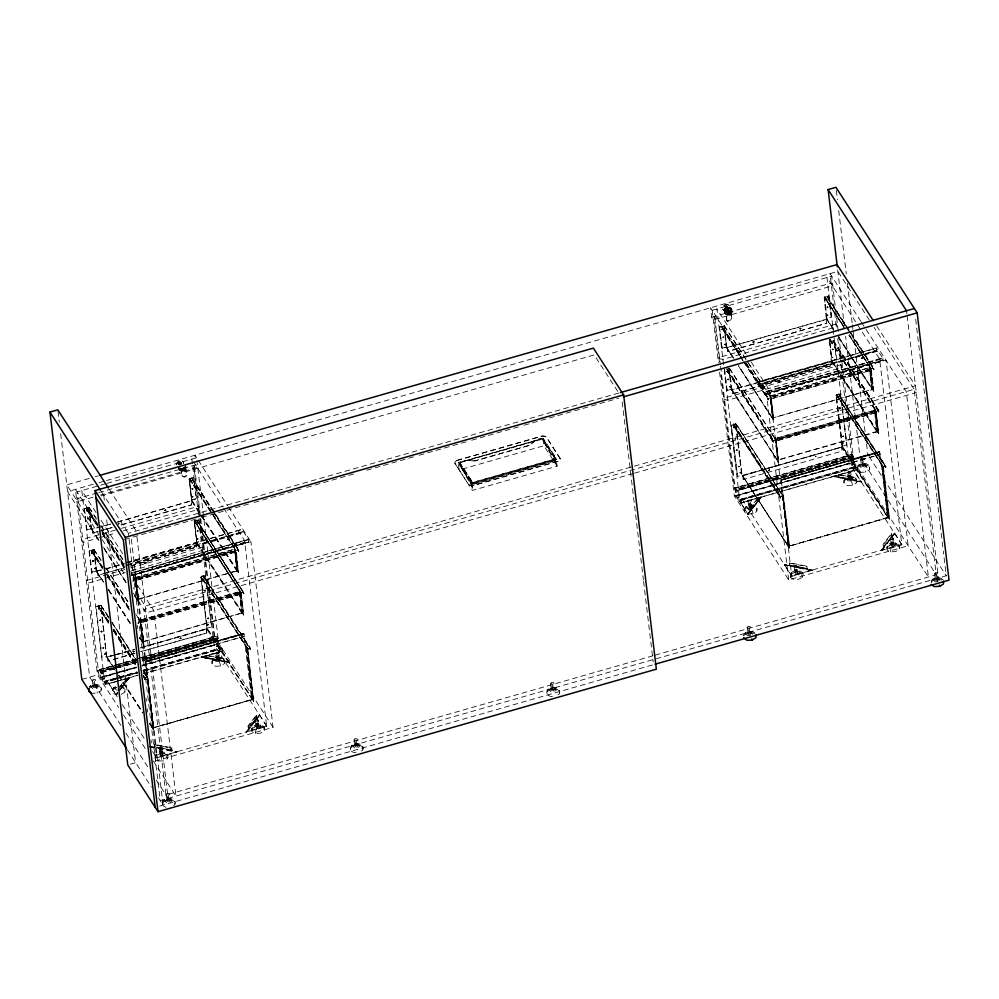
<?xml version="1.0" encoding="UTF-8"?>
<svg xmlns="http://www.w3.org/2000/svg" width="999" height="999" viewBox="0 0 999 999"><rect width="100%" height="100%" fill="white"/><g stroke="black" fill="none" stroke-linecap="round" stroke-linejoin="round"><path stroke-width="0.75" stroke-dasharray="5 3.75" d="M147.053 676.248L153.072 727.896L251.873 699.837L246.478 648.039L247.377 649.412L253.159 697.976L251.81 696.241L253.159 697.976M251.91 696.44L246.478 648.039M787.836 545.879L788.91 546.241L782.629 494.717L783.528 496.091L789.322 544.655L788.049 543.081L789.322 544.655M882.067 466.521L883.191 467.594L888.536 516.246L888.586 514.822C888.648 516.545 887.549 513.661 887.661 517.844L788.885 546.266M882.292 466.208L887.949 514.56L888.973 516.146M136.201 614.959L140.909 621.703L138.287 622.252L138.174 623.726L138.199 622.102L240.409 593.106L140.959 621.353L143.531 643.668C140.609 641.233 143.119 642.369 142.582 641.383L139.947 620.779L140.634 619.979L239.648 591.783L238.823 591.495L240.759 593.344L242.982 611.588L241.596 609.727L242.982 611.588M133.329 579.82L133.142 581.443L133.167 579.832L235.364 550.774L233.878 549.275L135.514 577.509L134.902 578.458L137.562 599.65M142.582 641.383L140.247 620.454L141.196 622.102L143.406 640.359L140.971 622.165L139.947 620.779L140.572 619.78M729.07 368.381L732.017 390.097L831.368 361.788L832.042 361.101L829.42 339.598L831.692 365.534L732.891 393.793L732.304 389.822L732.891 393.793M155.27 758.953L155.607 755.319C158.204 751.073 166.196 750.699 168.069 755.731L167.532 758.716L163.574 760.888L158.491 760.988L155.27 758.953L155.794 755.968A3.359 2.323 41.1 0 1 158.404 753.92L161.251 752.684L164.186 753.371L164.273 755.294A3.359 2.323 41.1 0 1 167.532 758.716M791.52 572.627C794.642 569.505 801.485 569.505 803.159 574.113L802.634 577.097L798.663 579.283L793.581 579.37L790.359 577.335L790.996 573.351M138.274 601.448L135.727 578.833L138.486 601.386L136.95 599.4M240.547 594.255L140.984 622.664L240.547 594.255L240.409 593.106M870.554 369.143L770.841 397.028L771.178 398.788L870.716 370.417L870.579 369.268L771.078 397.352L870.579 369.268M875.474 411.014L775.898 439.498L875.424 410.926L875.761 412.687L776.136 440.946L875.761 412.687M782.317 495.029L788.436 545.854M882.217 466.508L881.268 466.121L879.532 451.523L879.807 452.222L781.468 480.194L879.807 452.222M871.865 386.426L873.114 387.962L871.877 386.438L869.992 368.344L868.993 367.757L870.429 369.106M140.834 621.465L140.384 620.017M236.451 567.644C240.235 571.865 233.679 563.486 237.025 570.529L234.79 549.637L235.714 551.061L237.937 569.305L237.312 568.443M197.14 521.603L197.19 520.292L197.14 521.603L243.918 593.481L196.865 520.117L194.493 521.016L196.953 542.719L242.345 612.849L241.758 613.561L239.835 591.908L241.721 609.727M137.338 596.266L138.362 598.076L137.125 596.203M143.406 640.359L142.158 638.473L143.194 640.421M842.145 446.853L835.938 395.392L838.636 394.068L885.901 466.346L885.826 467.594L838.498 394.081L885.826 467.594M152.485 724.662L153.509 726.473L152.26 724.587M731.156 311.988C734.415 304.558 721.49 307.817 725.149 313.274C728.533 316.421 734.814 310.165 729.982 307.38L727.222 307.405L724.874 309.228L724.3 311.788L725.836 313.586L728.683 313.686L730.956 311.725L731.53 309.166L728.683 313.686L724.425 311.825L725.461 309.066A1.811 1.424 -32.9 0 0 727.597 306.718A1.811 1.424 -32.9 0 0 724.725 306.643A1.811 1.424 -32.9 0 0 725.536 309.003M264.26 730.007C265.409 723.463 254.87 722.889 252.173 727.484L251.923 731.743L255.557 733.541L260.664 733.129L264.26 730.744L264.011 727.022L264.248 728.521M772.115 414.622L773.376 416.196L772.127 414.672M777.21 456.868L778.421 458.479L777.434 456.643M901.81 544.88L894.704 533.104L881.193 550.486L901.81 544.88L879.632 358.916L861.238 330.482M899.35 548.389C900.486 541.858 889.922 541.271 887.237 545.891L887.012 550.137L890.646 551.923L895.753 551.51L899.35 549.125L899.1 545.404L899.337 546.915M135.502 577.584L135.277 578.296M835.988 395.704L836.5 394.655L883.428 466.72L889.56 519.043L842.407 446.64L836.188 395.03M110.427 524.188L91.621 529.358L89.236 507.992M102.622 568.768L91.621 551.76C90.497 548.813 96.129 549.862 93.981 550.324L96.553 571.191M136.276 667.694L100.687 677.871L99.588 669.442L113.037 665.684M99.663 669.767L216.845 636.001L217.745 637.549L142.108 659.165M105.195 684.502L118.619 680.806M115.909 694.38L116.309 695.042L108.829 683.441L118.819 681.131M189.186 479.47C188.174 477.909 199.887 476.273 189.298 478.946L211.313 512.949M194.705 520.991C190.797 523.389 205.707 517.057 194.343 521.216L240.909 593.169L243.731 615.009L241.096 592.907L194.605 520.766M222.34 650.998L143.681 673.551M131.406 573.076L131.743 575.561L248.888 542.057L131.656 575.549M733.366 358.079L726.61 347.615L724.337 326.398L719.455 327.123L724.387 325.824L748.114 362.55M729.158 368.743L729.457 368.194M852.984 456.056L852.01 454.358L734.839 488.024M759.527 384.428L876.647 350.736L877.072 351.548L876.672 350.924L759.527 384.428L759.315 383.791L759.078 381.443L876.323 348.002L882.741 358.092L765.596 391.583L759.078 381.443M759.14 381.768L876.348 348.201M765.958 394.056L883.041 360.627M719.567 372.165L734.315 495.891L788.686 579.907L908.166 545.741L886.026 360.164L766.021 394.38L765.496 393.506L882.641 360.002L883.178 360.676L765.921 394.318L765.709 391.92L882.929 358.541L882.716 357.892L765.709 391.92M824.687 297.989L824.774 296.803L826.76 318.706L831.305 317.108L828.671 295.866L824.187 297.315L826.335 319.505L726.648 347.689M851.897 454.508L852.909 455.906L735.764 489.41L734.752 487.999L851.972 454.62M852.921 462.4L857.579 469.692L740.446 502.984M135.589 577.697L233.903 549.462L234.715 549.712L236.576 567.857M259.603 714.809L266.721 726.498L246.091 732.092L259.615 714.71L246.878 732.167L246.091 732.092M89.535 686.837L90.722 685.876L89.535 686.837C92.432 683.416 99.463 683.229 101.299 687.811L101.049 690.784L97.253 693.069L92.158 693.331M119.78 685.776L123.426 687.025L125.05 689.235L124.788 692.207L121.004 694.492M189.435 479.433L189.698 478.434L236.276 550.574L238.461 550.012L238.661 551.261L238.711 549.949L235.864 550.824L238.474 572.789L236.189 550.399M162.612 804.744L162.35 802.622C164.198 797.577 172.977 796.69 175.125 801.885L174.862 804.857L173.676 805.581M212.088 663.611L211.825 661.488C213.686 656.468 222.452 655.544 224.6 660.751L224.35 663.723L220.554 666.008L215.459 666.271L212.025 664.347L212.287 661.375L216.071 659.09A3.359 0.749 74 0 1 216.87 658.091L220.155 658.179L221.278 659.914L219.106 661.55L215.821 661.463L214.71 659.74L216.87 658.091M350.562 749.962L350.312 747.839C352.147 742.806 360.939 741.907 363.074 747.115L362.824 750.087L359.028 752.372M547.065 693.768L546.803 691.645C548.651 686.613 557.442 685.714 559.577 690.921L559.315 693.893L555.531 696.178M744.48 511.363L744.218 509.24C746.066 504.208 754.844 503.309 756.992 508.503L756.73 511.488L752.946 513.773L747.839 514.023L744.417 512.1L744.667 509.128L748.463 506.843A3.359 0.749 74 0 1 749.25 505.844L752.534 505.931L753.658 507.667L751.498 509.315L748.214 509.228L747.09 507.492L749.25 505.844M844.043 482.904L843.78 480.781C845.629 475.749 854.42 474.85 856.555 480.044L856.305 483.029L852.509 485.314L847.402 485.564L843.98 483.641L844.242 480.669L848.026 478.384A3.359 0.749 74 0 1 848.825 477.385L852.11 477.472L853.221 479.208L851.061 480.844L847.776 480.769L846.665 479.033L848.825 477.385M869.729 466.82L869.467 469.792L865.683 472.077L860.576 472.34L857.154 470.417L857.404 467.445L861.2 465.159L866.295 464.897L869.729 466.82C867.582 461.625 858.803 462.512 856.955 467.557L857.217 469.68M931.218 583.191L931.355 581.705L935.139 579.42L940.246 579.158L941.957 580.119M472.527 487.262L472.602 482.455L555.232 458.828L556.231 463.324L543.169 441.009C542.207 434.078 531.98 443.369 529.557 445.442L475.462 460.914C472.152 460.939 457.305 458.116 459.677 464.885L472.527 487.262L472.627 482.642L555.257 459.016L556.006 463.386M731.418 311.513C723.051 318.406 736.975 309.39 729.532 307.455L727.347 307.592L724.625 310.539M91.396 528.783L86.876 529.845L91.384 528.621M96.366 571.041L91.92 572.127L96.703 570.916L94.356 549.8M101.111 690.047L101.236 688.548M101.174 606.268L101.011 605.257L96.079 606.568L102.135 657.841L106.581 656.58L101.011 605.269L108.604 617.082M174.925 804.12L175.062 802.634M362.887 749.337L363.012 747.851M559.39 693.156L559.515 691.658M756.792 510.739L756.93 509.253M856.368 482.28L856.493 480.794M869.53 469.055L869.667 467.569M124.85 691.47L124.987 689.972M126.611 680.619L126.336 678.171L127.198 680.656M224.413 662.986L224.538 661.5M727.21 313.661L727.422 311.688L729.407 310.489L731.193 311.276L731.543 314.111L729.545 315.309L727.21 313.661L729.545 315.309M727.771 314.523L727.422 311.688M731.543 314.111L731.193 311.276M758.865 497.577L750.599 508.316L750.699 511.151L750.024 508.204L758.291 497.465L759.115 500.199L758.291 497.465M725.749 314.21L724.7 310.102L725.124 313.261L724.425 311.825L727.309 307.53L731.031 308.216L731.643 309.166L732.08 312.325L729.12 314.847L725.749 314.21L725.124 313.261L728.633 313.861M731.48 311.164L731.118 308.591M731.693 389.972L777.284 460.214L876.96 431.98L874.437 410.502L875.074 410.614L876.847 431.855L832.042 361.101L877.509 431.343L876.91 432.08M780.631 497.989L733.478 425.586L733.341 424.388L780.494 496.853L733.453 424.026L735.514 423.426L783.116 495.979L780.544 496.466L780.419 498.051L733.266 425.649C732.067 423.913 736.613 422.552 736.138 424.513L741.982 475.249L735.963 423.576L783.154 496.091L789.46 547.964L787.999 545.879M772.377 418.319C775.049 421.828 772.489 418.444 772.489 417.407L770.004 396.591L770.679 395.679L772.989 417.769L771.965 417.682L738.348 365.721M724.063 325.637L726.96 347.615L826.373 319.205M838.785 337.038L872.464 389.061C874.075 393.781 873.65 388.261 871.965 389.448L772.702 417.957L871.915 389.697L869.842 368.331L870.766 369.755L872.901 388.024M244.268 636.313L142.008 665.359L244.268 636.313L243.868 633.566L145.517 661.663L147.203 676.036L146.528 676.885L147.715 677.921L153.509 726.473M781.505 479.745L879.595 451.748L781.493 480.082M879.682 451.748L781.28 479.62M780.419 498.051L780.306 496.54L782.829 495.754L789.235 548.026M885.901 466.346L883.041 467.232L889.347 519.105M185.739 465.871L186.026 468.556L183.017 471.016L179.683 470.292L178.821 466.533M243.918 593.481L196.741 520.142L243.781 592.345L240.909 593.169L194.455 520.979L196.666 542.332L194.181 521.341M739.447 355.344L721.678 327.872L721.802 326.286L741.42 356.506M739.672 355.282L721.902 327.809L721.802 326.286M773.576 419.767L770.853 397.627L768.131 398.301L768.231 399.825L768.343 398.364L770.691 397.814M773.139 440.846L773.276 442.107L773.363 440.846M826.398 319.393L826.997 318.906L824.325 297.14L828.745 295.991M844.08 327.347L824.387 297.19L843.855 327.41M873.563 391.183L870.941 369.031L873.8 368.344L873.75 369.655L827.172 297.69L827.259 296.491L873.825 368.456L826.772 296.228L824.65 296.865L844.28 327.085M848.938 335.189L871.153 369.006L849.187 335.065L871.178 369.205L873.788 391.121M878.783 411.938L878.546 410.614L876.185 411.288L878.608 433.454L875.986 411.301L878.833 410.614L878.783 411.938L832.217 339.972L879.008 411.863M829.42 339.535L876.21 411.488L829.645 339.473L831.842 360.926M185.514 466.833C185.402 470.092 179.345 471.84 178.471 468.119M108.429 623.076L98.302 607.33L98.426 605.731L101.011 605.269L106.668 657.03L115.072 670.104M144.718 679.532L144.643 677.984L147.365 677.359L153.322 729.582L152.01 727.534L153.072 727.859M143.257 676.847L144.942 679.47L144.83 678.059L147.253 677.634L153.322 729.582M178.571 468.244L180.407 470.117L182.392 470.104L185.652 467.045M206.93 628.471L200.886 576.585L206.905 628.808L140.384 647.714M247.877 648.963L253.609 701.198L247.527 649.25L250.399 648.388L250.324 649.637L203.671 577.097L203.721 575.786L250.412 648.438L203.272 575.636L201.261 576.398L247.777 648.925L250.1 648.101L250.324 649.637M247.752 649.163L200.886 576.71L247.54 649.138M102.485 567.632L91.483 550.624L94.006 549.525M236.638 570.879L237.475 570.579L238.699 572.727M871.802 389.36L869.392 368.219L871.965 389.273M871.915 389.697L872.464 389.061L871.977 389.635M887.674 517.857L888.011 517.057L842.419 446.403M770.716 395.954L770.379 396.391M790.359 577.335L790.896 574.35A3.359 2.323 41.1 0 1 793.506 572.302L796.34 571.066L799.275 571.753L799.362 573.688A3.359 2.323 41.1 0 1 802.634 577.097M881.33 466.271L882.292 466.458L881.618 466.396L887.686 517.832L887.986 517.12M887 547.914L887.337 546.091L887.012 550.137M251.91 729.532L252.26 727.647L251.923 731.743M145.929 664.298L145.467 661.438L243.719 633.341L145.467 661.438L152.997 727.697L152.223 727.472M782.941 494.542L781.23 479.832L879.495 451.573M728.508 313.936L724.899 312.799M241.77 613.548L242.345 612.849M235.364 550.836L135.702 578.933L135.352 577.734M185.302 467.632L186.788 474.238L186.538 475.337L183.978 476.698L182.13 475.936L180.344 468.007M185.339 466.833L186.875 475.861L184.315 477.21L182.13 475.936M735.714 423.701L782.667 495.829M86.963 529.97L84.378 508.716L88.973 507.242L91.471 528.971M191.945 478.121L238.736 550.062L191.758 477.847M241.296 592.657L243.469 592.007L243.694 593.543M827.172 297.69L827.035 296.291L873.963 369.593M873.426 368.331L871.353 368.768M878.483 410.651L832.691 340.01M775.699 437.974L775.037 438.873L777.971 460.252L777.01 459.965L731.63 389.822L831.418 361.476M201.536 657.33L201.686 656.718L229.408 662.125L229.258 662.737L201.536 657.33L229.258 662.737M833.491 476.61L833.641 475.999L861.35 481.406L861.175 482.017L853.97 470.367L833.491 476.61L861.2 482.03L834.003 476.623M870.354 368.931L770.841 397.028M97.452 525.349L86.701 507.892L86.576 509.478L97.577 526.485M247.927 648.751L201.111 576.585M735.339 424.4L731.268 425.249L737.549 476.461L741.745 475.249L735.576 424.525M842.407 446.64L841.495 447.29L887.874 517.395L841.995 446.953M555.369 460.614L555.119 459.053M251.86 699.837L252.223 699.038L207.155 628.408L140.384 647.851M236.726 571.316L237.088 570.641L191.696 500.499L189.136 479.058M96.591 570.953L104.995 569.255M831.643 361.613L877.11 431.855L877.509 431.343M234.553 549.762L235.502 551.123L237.712 569.368M239.585 592.045L240.547 593.406L242.757 611.65M887.649 517.819L881.955 466.558M743.281 479.47L742.756 475.624L841.558 447.04L842.07 451.073L743.281 479.47L743.081 475.586M140.459 647.964L206.393 629.208L206.818 633.029L140.896 651.685M97.303 571.366L97.802 575.399L102.298 574.125M117.02 522.352L191.059 500.836L191.558 504.87L119.705 525.424M130.732 565.983L196.603 547.152L196.104 543.119L130.207 562.025M727.359 347.477L727.859 351.511L826.648 323.264L826.036 319.268M134.902 653.371L107.929 661.013L107.355 657.042L115.16 655.069M877.259 431.468L878.833 433.391M115.859 694.592L117.495 692.482M142.208 641.608L142.957 641.645L139.96 620.816L140.559 619.967M137.675 599.675L236.688 570.741M241.958 612.936L142.72 641.945M243.993 634.04L145.654 662.012L243.993 634.04L243.619 633.416L251.848 699.75L252.447 698.988L207.18 628.583M772.577 417.395L770.304 396.453L771.24 397.927L773.376 416.196M775.112 438.911L775.736 438.037L775.324 438.848M870.042 368.331L870.978 369.692L873.114 387.962M887.674 517.507L788.748 546.216L887.624 517.594M877.222 431.306L777.809 460.052L775.424 438.661M727.26 321.328L726.435 319.917L726.273 311.526L727.821 309.802L730.868 310.165L728.159 310.327L726.61 312.05L726.773 320.442L727.26 321.328L729.957 321.178L731.518 319.443L731.355 311.064L730.531 309.653M731.355 311.064L730.731 320.017L726.922 320.816M742.282 475.374L841.533 447.102L742.569 475.874L742.17 475.087L787.936 546.053M729.245 368.256L731.792 389.298L727.097 390.634L724.5 369.405M831.805 360.976L836.338 359.39L833.715 338.149M743.356 635.539C745.154 630.906 752.322 629.845 755.544 633.553M253.821 701.136L252.61 698.975L251.86 699.799M236.763 570.866L234.615 549.5L235.19 550.399L135.702 578.933M201.423 577.035L205.494 575.736L200.949 577.31M236.825 571.141L237.3 570.579L191.908 500.437L190.971 500.861M198.651 519.767L201.249 541.008L196.978 542.095L196.154 543.444L129.321 562.549M201.523 577.01L207.13 628.209M872.377 389.298L838.561 337.1M724.7 310.102L727.309 307.53L731.73 309.653C731.218 305.544 724.213 308.654 725.074 309.59M877.946 430.307L875.099 410.539L877.134 428.658C881.068 435.951 874.162 422.315 876.885 431.518M137.937 599.45L135.215 578.359L136.151 579.832L138.362 598.076M775.736 438.037L775.324 438.598L874.862 410.227L874.025 410.027L875.074 410.614M200.961 577.509L201.461 576.923M782.342 495.067L783.016 494.218M243.631 633.453L145.417 661.488M724.013 326.236L726.248 347.165L722.052 348.364L719.455 327.123M782.554 495.005L788.623 545.854M237.025 562.587L237.325 563.498M771.69 409.69L771.827 410.801L771.915 409.627M777.247 452.822L776.972 451.71M842.357 446.253L846.702 444.917L840.421 393.706L846.702 444.917M211.538 512.887L189.423 478.696L191.633 500.049L196.216 498.726L193.619 477.497M251.91 696.116L251.91 699.612L152.922 727.871L251.998 699.387M733.416 424.413L780.631 496.628M193.007 468.643L194.53 466.67L193.694 465.372L199.825 516.858M144.368 563.186L145.017 562.35L146.366 562.612L145.742 563.636L144.368 563.186L145.717 563.448L146.366 562.612M144.393 563.374L145.017 562.35M92.308 680.506L93.319 679.195L95.442 679.607L96.266 686.425L95.255 687.749L93.119 687.324L92.308 680.506L94.43 680.931L95.442 679.607M93.119 687.324L94.131 686.013L93.319 679.195M102.572 678.983L103.209 678.146L104.558 678.408L103.946 679.445L102.572 678.983L103.921 679.245L104.558 678.408M102.585 679.17L103.234 678.346L104.583 678.608M107.005 682.192L106.394 683.216L105.032 682.954L105.657 681.93L107.005 682.192L105.682 682.117M227.397 539.635L228.009 538.611L229.37 538.873L227.397 539.635L228.746 539.897L229.37 538.873M119.905 686.538L126.336 678.171M118.644 689.035L126.91 678.284M117.732 692.007L116.021 694.742M121.379 687.262L129.021 677.497L119.68 690.671M119.231 690.222L129.021 677.497M115.971 694.892L117.795 692.519M121.441 687.774L129.47 677.946M120.767 689.01L128.946 678.246M194.53 466.67L215.035 638.623L213.511 640.596L141.97 661.051M206.506 655.257L206.693 658.341L206.506 655.257L223.926 658.653L224.113 661.738L223.926 658.653M206.805 657.679L224.213 661.013M216.383 646.44L217.02 645.604L218.381 645.866L217.757 646.89L216.383 646.44L217.732 646.703L218.381 645.866M216.408 646.628L217.045 645.791L218.394 646.053M216.621 652.135L217.432 658.953L216.421 660.277L215.609 653.458L216.621 652.135L218.744 652.559L219.568 659.377L218.544 660.689L217.732 653.87L218.744 652.559M218.843 650.411L219.468 649.387L220.816 649.65L218.843 650.411L220.205 650.674L220.816 649.65M154.358 744.38L154.595 747.402L154.358 744.38L171.791 747.789L172.015 750.798L171.791 747.789M166.121 794.592L167.133 793.268L169.268 793.693L170.08 800.511L169.068 801.822L166.933 801.41L166.121 794.592L168.257 795.004L169.268 793.693M166.933 801.41L167.944 800.087L167.133 793.268M256.805 715.371L248.539 726.111L248.539 728.92L247.964 725.998L256.231 715.259L257.168 717.881L256.231 715.259M246.716 731.705L259.603 715.172M246.666 732.192L259.54 715.459M473.901 460.976L529.545 445.242L533.516 441.883M354.083 739.809L355.095 738.498L357.217 738.91L358.042 745.729L357.03 747.052L354.895 746.628L354.083 739.809L356.206 740.234L357.217 738.91M354.895 746.628L355.906 745.316L355.095 738.498M778.233 381.918L778.87 381.081L780.244 381.543L779.607 382.38L778.233 381.918L780.244 381.543M778.246 382.105L778.87 381.081M550.574 683.616L551.585 682.305L553.721 682.717L554.532 689.535L553.521 690.858L551.398 690.434L550.574 683.616L552.709 684.04L553.721 682.717M551.398 690.434L552.41 689.123L551.585 682.305M739.297 496.903L738.673 497.927L737.324 497.664L737.936 496.64L739.297 496.903L737.961 496.828M739.747 501.248L740.384 500.412L741.745 500.686L741.121 501.71L739.747 501.248L741.096 501.51L741.745 500.686M739.772 501.448L740.409 500.611L741.77 500.874M747.989 501.211L749 499.9L751.136 500.312L751.947 507.13L750.936 508.441L748.8 508.029L747.989 501.211L750.124 501.623L751.136 500.312M863.223 357.617L862.612 358.641L861.25 358.379L861.875 357.342L863.248 357.804L861.875 357.342M748.8 508.029L749.812 506.718L749 499.9M760.888 496.865L747.826 513.836L760.963 496.778L761.413 497.227L747.914 514.173L740.783 502.734L747.914 514.173L761.413 497.227M748.014 514.26L760.888 497.527M838.448 474.537L838.636 477.622L838.448 474.537L855.881 477.934L856.056 481.019L855.881 477.934M853.109 464.36L852.484 465.384L851.111 464.922L851.76 464.085L853.109 464.36L851.772 464.285M848.576 471.428L849.387 478.259L848.376 479.57L847.564 472.752L848.576 471.428L850.698 471.853L851.51 478.671L850.499 479.982L849.687 473.164L850.698 471.853M853.558 468.706L854.195 467.869L855.581 468.331L854.932 469.155L853.583 468.893L855.581 468.331M853.583 468.893L854.22 468.056M860.726 459.528L861.737 458.204L863.873 458.628L864.684 465.447L863.673 466.758L861.538 466.346L860.726 459.528L862.861 459.94L863.873 458.628M861.538 466.346L862.549 465.022L861.737 458.204M789.46 562.774L789.685 565.784L789.46 562.774L806.88 566.171L807.105 569.193L806.88 566.171M747.127 627.509L748.139 626.186L750.274 626.61L751.086 633.428L750.074 634.74L747.939 634.328L747.127 627.509L749.262 627.921L750.274 626.61M747.939 634.328L748.95 633.004L748.139 626.186M883.628 547.302L883.054 544.393L891.32 533.641L892.257 536.276L891.32 533.641M892.182 536.113L883.341 546.753L883.628 544.492L891.895 533.753M881.193 550.486L894.704 533.104M881.755 550.574L894.342 533.391M934.664 573.788L935.676 572.464L937.811 572.889L936.8 574.2L937.611 581.018L935.489 580.606L934.664 573.788L936.8 574.2M935.489 580.606L936.5 579.283L935.676 572.464M937.611 581.018L938.623 579.707L907.067 315.384M825.873 299.638L826.36 298.788L827.135 299.275L825.798 299.513M826.498 299.887L827.135 299.275M733.965 426.873L733.403 427.597L734.09 427.959L734.652 427.235L733.316 427.472L734.577 427.11M827.597 306.681L827.035 307.405L827.734 307.779L828.221 306.93L826.96 307.292L827.659 307.655M826.785 315.297L828.121 315.06L827.559 315.784L826.785 315.297L827.434 314.697M734.715 438.923L736.051 438.686L735.489 439.41L734.715 438.923L735.351 438.311M736.176 450.412L736.663 449.562L737.424 450.049L736.176 450.412L737.424 450.049M831.48 341.196L830.918 341.92L832.179 341.558L830.843 341.795L831.405 341.071L832.179 341.558M738.086 466.645L739.422 466.408M738.773 467.008L739.335 466.283M832.691 349.937L833.341 349.325L832.08 349.687L832.567 348.838L833.341 349.325M739.947 472.652L741.283 472.415L740.721 473.139L739.947 472.652L740.596 472.052M740.646 473.026L741.283 472.415M831.83 357.58L833.166 357.342M831.905 357.704L832.467 356.968M769.68 469.867L768.343 470.117L769.118 470.604L769.592 469.755L769.118 470.604M838.323 396.566L837.761 397.302L839.098 397.053L837.849 397.415L839.098 397.053M839.235 408.866L839.722 408.017L840.496 408.504L839.16 408.741L840.496 408.504M839.847 409.115L840.409 408.379M840.534 420.117L841.795 419.755L841.308 420.604L840.534 420.117L841.183 419.505M815.746 455.856L815.259 456.705L816.433 456.218M842.607 436.588L843.081 435.751L843.855 436.226L842.607 436.588L843.855 436.226M842.194 443.119L843.456 442.757L842.969 443.606L842.194 443.119L842.894 443.481M842.269 443.231L842.831 442.507M86.651 510.889L87.9 510.526L87.413 511.376L86.651 510.889L87.288 510.277M87.437 518.906L87.924 518.056L88.699 518.543L88.137 519.28L87.363 518.781L87.999 518.181M89.373 526.173L90.709 525.936L90.147 526.66L89.373 526.173L90.01 525.574M90.06 526.548L90.634 525.811M91.683 553.171L92.944 552.809L92.457 553.658L91.683 553.171L92.383 553.533M91.771 553.284L92.333 552.559M118.469 524.075L119.031 523.351L118.544 524.2M92.407 561.063L93.656 560.701L93.169 561.55L92.407 561.063L93.094 561.438M92.482 561.188L93.044 560.464M94.418 568.456L95.754 568.219L95.18 568.943L94.418 568.456L95.055 567.844M95.105 568.818L95.754 568.219M164.735 510.427L165.21 509.577L165.984 510.064L164.648 510.314L165.422 510.801M165.347 510.676L165.984 510.064M122.815 565.996L124.063 565.634L123.589 566.483L122.815 565.996L123.376 565.272M123.501 566.358L123.451 565.384M190.821 481.256L191.296 480.407L192.07 480.894L190.734 481.131M191.433 481.506L191.995 480.781M191.883 488.911L193.144 488.548L192.657 489.398L191.883 488.911L192.582 489.273M191.97 489.023L192.532 488.299M192.957 496.553L192.47 497.402L191.708 496.915L193.044 496.678L192.345 496.316M169.693 552.584L171.029 552.347L169.768 552.709L170.255 551.86M170.954 552.222L170.467 553.071M196.341 522.689L195.779 523.414L197.115 523.176L195.854 523.538L197.115 523.176M197.627 531.555L198.189 530.831L197.49 530.457L197.003 531.306L198.264 530.944L197.565 530.581M197.44 539.56L198.077 538.961L196.828 539.31L197.303 538.473L198.077 538.961M101.811 672.027L100.924 673.176L102.098 673.888C104.808 672.714 99.975 671.328 102.997 672.727M101.898 672.152L100.999 673.301L102.098 673.888M102.023 673.763L102.922 672.614M240.135 592.819L239.623 591.595M214.735 640.634L215.634 639.485L216.808 640.184L215.909 641.333L214.81 640.759L215.634 639.485M721.802 329.42L723.064 329.058L721.728 329.295L722.289 328.571L722.976 328.933L722.414 329.658M722.439 337.187L723.776 336.95M723.139 337.55L723.701 336.825M725.149 344.93L725.724 344.205L724.462 344.568L725.237 345.055L725.724 344.205M726.76 371.578L728.021 371.216L727.534 372.065L726.76 371.578L727.459 371.94M726.847 371.69L727.409 370.966M752.859 342.095L754.195 341.858L752.859 342.095L753.633 342.582M752.934 342.22L753.421 341.371M753.558 342.47L754.195 341.858M727.484 379.47L728.82 379.22L728.259 379.957L727.484 379.47L728.121 378.858M729.507 386.838L730.843 386.601L730.269 387.325L729.507 386.838L730.144 386.238M730.194 387.212L730.843 386.601M799.824 328.821L800.311 327.972L801.073 328.459L799.737 328.696L800.511 329.183M800.436 329.058L801.073 328.459M758.541 383.778L757.979 384.503L758.466 383.653L759.24 384.14M759.165 384.016L758.678 384.865L757.904 384.378M804.857 371.091L805.344 370.242L806.118 370.729L804.782 370.979L805.344 370.242M735.651 491.67L736.55 490.521L737.724 491.221L736.837 492.37L735.726 491.795L736.55 490.521M849.55 459.24L850.361 457.967L851.548 458.678L850.649 459.827L849.462 459.128L850.649 459.827M140.909 621.428L140.135 620.129M98.814 609.178L99.463 608.566L98.202 608.928L98.689 608.079L99.463 608.566M100.162 620.641L100.724 619.917L99.463 620.267L100.237 620.754L100.724 619.917M100.874 631.768L101.361 630.931L102.135 631.418L101.573 632.142L100.799 631.655L101.436 631.056M101.486 632.017L102.135 631.418M102.71 648.026L103.971 647.677L103.484 648.513L102.71 648.026L103.359 647.427M104.633 654.17L105.12 653.321L105.894 653.821L104.633 654.17L105.894 653.821M132.967 651.66L134.303 651.435L132.967 651.66L133.741 652.16M133.042 651.785L133.529 650.936M133.666 652.035L134.228 651.311M202.747 579.195L204.083 578.958M203.446 579.557L204.008 578.833M204.096 590.659L205.432 590.421L204.857 591.146L204.096 590.659L205.357 590.297M204.171 590.784L204.733 590.059M205.419 602.047L206.681 601.685L205.419 602.047L206.194 602.534L206.681 601.685M179.97 638.511L180.457 637.662L181.231 638.149L179.895 638.386L180.657 638.873M180.582 638.748L181.231 638.149M208.029 618.781L208.604 618.069L207.342 618.418L208.104 618.905L208.604 618.069M206.98 625.062L208.242 624.712L206.98 625.062L207.755 625.549L208.242 624.712M236.251 562.624L236.925 563.261M236.588 563.498L236.401 562.425L236.763 563.448M241.296 604.907L241.808 605.744L241.508 604.845M241.746 605.606L241.446 604.707L241.97 605.544M771.715 409.503L772.202 410.539M772.052 410.377L771.877 409.303M776.76 451.785L777.434 452.422M777.21 452.472L777.135 451.511M108.292 621.94L98.564 605.681L108.691 621.44M877.347 431.655L832.042 361.188M185.414 467.607L182.405 470.067M96.516 571.241L124.363 563.873M135.901 581.918L135.389 581.093L135.989 582.23M135.602 581.031L135.764 582.292M136.438 591.495C138.474 591.221 135.552 593.131 137.063 591.146M136.738 592.395L136.688 591.408M137.113 597.102L137.625 597.926L137.487 596.84M140.272 623.576L140.559 624.462L140.647 623.314M140.672 623.488L140.809 624.575M141.483 633.778C141.758 633.853 142.52 634.677 141.733 633.691M142.158 639.372L142.445 640.272M235.19 552.422L235.327 553.508M235.439 552.659L235.727 553.558L235.652 552.597M146.816 679.395L147.315 680.219L147.19 679.133M147.452 679.52L147.365 680.669M149.313 700.811L149.825 701.635L149.7 700.549M149.788 700.986L150.137 702.01M240.447 594.642L240.359 595.791M241.146 595.566L240.859 594.68M151.573 715.996L151.923 717.02M242.07 604.87L241.983 606.043L241.858 605.094M151.523 719.63L151.811 720.516L151.898 719.367M242.357 610.726L242.645 611.613M152.173 725.599L152.747 726.648L152.597 725.286M247.315 650.948L247.39 651.897L247.477 650.749M247.602 651.835L247.252 650.811L247.178 651.972M247.015 652.172L247.764 651.635M249.438 672.489L249.575 673.576L249.987 672.165L249.787 673.513M251.224 687.487L251.361 688.586M251.798 691.246L252.31 692.07L252.185 690.983M252.46 697.215L253.034 698.276L252.672 697.152M470.854 482.679L471.528 484.04L471.316 482.305M554.333 458.816L555.007 460.164L554.807 458.429M770.316 399.7L770.928 399.225L770.828 400.537L770.928 399.225M772.202 415.484L772.714 416.308L772.577 415.222M775.361 441.983L775.961 441.496L775.649 442.869L775.586 441.92M775.873 442.807L775.961 441.496M777.247 457.767L777.759 458.591M870.903 370.766L870.591 372.165L870.678 370.829M870.803 372.103L870.529 371.029L870.966 371.715M871.965 381.168L872.139 381.918M871.752 382.18L872.414 381.855M782.504 497.902L783.016 498.726L782.879 497.639M783.266 497.702L783.166 498.851M872.402 386.825L872.701 387.724L872.789 386.563M785.264 519.093L785.938 520.192M785.813 519.105L785.726 520.254M875.948 413.037L875.624 414.448M875.561 413.486L876.011 414.185M787.387 534.165L787.736 535.202M876.897 423.301L876.797 424.45L877.447 424.138L876.672 423.364L877.447 424.138M877.159 423.251L877.072 424.4M787.387 538.086L787.674 538.973L787.761 537.824M877.447 429.108L877.959 429.932M788.061 544.055L788.648 545.104L788.486 543.743M882.604 468.981L883.116 469.805M882.916 469.193L883.054 470.292M885.214 490.372L885.726 491.196M885.251 490.671L885.601 491.695M887.262 505.606L887.387 506.705M887.487 509.165L887.999 509.989L887.874 508.903M725.024 309.952L727.434 307.892M182.392 470.104L181.056 468.593L182.268 471.191L184.403 471.203L185.889 469.48L184.678 466.883L182.068 470.005L179.196 469.418M185.19 467.919L182.742 469.93M181.706 470.329L183.853 470.329L185.327 468.618L184.678 466.883M772.389 410.139L771.94 409.44M773.463 440.484L875.624 411.551L776.086 439.935L775.873 439.31M185.265 467.844L183.104 467.744M252.223 699.375L206.781 629.095M140.409 620.204L238.886 591.72M830.494 465.834L781.305 479.957M149.213 746.278L177.16 751.81L156.681 757.966L150.387 748.251M812.262 570.192L791.77 576.348L784.302 564.672L812.262 570.192L784.302 564.672M727.322 307.829L724.924 310.127L726.298 313.986L729.282 314.335L731.68 312.038L730.306 308.179L727.322 307.829L728.109 309.041L731.093 309.39M728.109 309.041L725.711 311.338L726.298 313.986M725.511 312.774L728.496 313.124L730.893 310.826L730.306 308.179M725.386 311.039A3.684 2.91 -32.9 0 0 729.57 306.381A3.684 2.91 -32.9 0 0 723.726 306.218A3.684 2.91 -32.9 0 0 725.386 311.039L728.259 308.529L731.643 309.166M725.836 313.586L728.758 313.811L731.243 311.7M84.378 508.716L89.286 507.417L89.41 508.254M94.143 549.837L89.423 550.986L93.869 549.537L101.548 561.5M142.919 641.72L142.27 641.695M203.546 575.936L203.671 577.097M728.596 313.561L730.956 311.725M116.121 687.487L115.147 688.224L116.271 689.947L117.732 689.984M121.241 688.761L121.154 687.524M752.322 634.328L751.673 632.23L748.401 632.142L746.228 633.791L747.352 635.514L750.636 635.601M939.859 580.606L939.222 578.508L935.938 578.421L933.765 580.069L934.889 581.793L938.173 581.88M185.389 465.846L185.464 468.643L182.755 470.616L179.982 469.805L179.196 468.593L181.968 469.418L184.678 467.432M838.76 394.368L885.913 466.396L883.453 466.908L836.438 394.68M724.4 325.861L724.113 326.461M726.535 347.078L721.977 348.239M106.581 656.655L100.637 605.357M459.74 462.737L472.602 482.455L459.715 462.549L459.902 464.822L472.752 487.2M472.889 482.767L473.426 484.14L555.432 460.402M251.91 728.795L255.507 726.41L260.614 725.986L264.248 727.784M887 547.177L890.596 544.792L895.716 544.368L899.337 546.166M128.771 677.709L120.23 680.719M760.626 497.052L740.846 503.246M92.495 529.12L92.77 533.129L97.253 531.843M88.986 688.436L92.77 686.151L97.877 685.888L101.299 687.811M727.397 307.655L725.774 308.629L727.397 307.655L731.256 308.679M116.521 687.574L112.725 689.859L112.475 692.831L115.896 694.755L117.507 694.667M175.125 801.885L171.703 799.962L166.596 800.224L162.8 802.509L162.55 805.481L165.971 807.404M363.074 747.115L359.652 745.192L354.545 745.454L350.761 747.739L350.499 750.711L353.933 752.634L357.754 752.434M559.577 690.921L556.156 688.998L551.048 689.26L547.265 691.545L547.002 694.517L550.424 696.44L554.258 696.241M743.805 635.426L747.602 633.141L752.697 632.879L754.42 633.841M727.971 312.55L729.969 311.351L731.755 312.138M728.983 314.448L730.981 313.249M838.748 394.343L886.051 467.532M135.639 579.482L131.156 572.677M140.522 621.678L135.802 613.798M770.941 397.752L773.363 419.83M873.8 368.344L873.75 369.655M775.998 440.084L778.408 462.112L775.986 439.747M878.633 410.739L833.116 339.972M143.606 672.065L147.253 677.634L143.207 670.903M180.519 464.56L179.97 462.924M195.991 543.156L196.603 547.152M155.794 755.968L159.765 753.783L164.847 753.683L168.069 755.731M790.896 574.35L794.854 572.165L799.937 572.077L803.159 574.113M731.792 389.298L778.621 462.05M179.957 464.61L181.743 463.686M194.693 520.929L241.321 592.844M133.354 580.019L135.389 579.22M773.488 440.684L775.736 440.084M144.855 677.946L143.294 675.262M144.942 678.109L143.282 675.461M842.407 446.178L836.225 394.917L883.253 467.17L836.113 395.042M191.633 500.049L189.498 478.821M115.697 686.5L112.662 689.073L112.537 692.082M164.273 755.294L161.438 756.53L158.504 755.843L158.404 753.92M799.362 573.688L796.528 574.924L793.593 574.238L793.506 572.302M844.118 327.235L824.387 297.19M881.63 550.162L894.629 533.841M191.284 500.811L191.608 499.999M196.341 543.281L196.953 542.719L243.731 615.009M826.61 319.33L833.341 329.732M181.843 469.468L184.665 469.08L182.18 469.98L181.706 467.869M229.171 662.624L222.078 651.598L201.711 657.367M184.578 468.319L182.63 468.956L182.929 470.629L184.877 469.98L184.578 468.319L184.016 467.445L184.315 469.118L182.38 469.767L182.068 468.094M255.407 719.979L257.58 719.28L258.491 720.466L259.303 727.284L257.13 727.984L256.219 726.797L255.407 719.979L256.318 721.166L257.13 727.984M256.318 721.166L258.491 720.466M256.219 726.797L258.391 726.098L259.303 727.284M890.496 538.361L892.669 537.662L893.581 538.848L894.392 545.666L892.219 546.366L891.308 545.179L890.496 538.361L891.408 539.547L892.219 546.366M891.408 539.547L893.581 538.848M891.308 545.179L893.481 544.48L894.392 545.666M135.002 578.471L136.151 579.832M836.113 395.167L840.496 393.831M142.108 633.428L142.245 634.515M787.674 538.973L787.549 537.887M888.586 514.822L888.76 516.183L882.966 467.657L882.067 466.271M788.248 546.515L789.46 547.964M888.423 517.694L889.56 519.043M236.738 571.016L137.338 599.338L137.35 600.037M142.695 641.758L242.295 612.911L243.519 615.072M89.236 478.421L66.758 484.852L98.801 534.365M95.23 476.71L98.227 475.849M93.344 484.19L67.57 491.67L98.764 539.885M99.038 482.679L105.032 480.956M106.531 480.531L837.849 271.403L869.217 319.867M105.469 483.803L77.098 491.92L99.226 677.509L136.076 667.057M106.968 483.379L196.591 457.742L197.115 462.387M712.162 310.302L831.655 276.136L853.795 461.725M179.458 464.96L179.246 463.124L180.694 462.712L181.693 464.235M725.249 306.993L726.698 306.568L727.697 308.092L727.909 309.927L726.448 310.339L725.249 306.993L727.185 310.14M727.697 308.092L726.236 308.516L726.448 310.339M725.461 308.816L726.922 308.404L728.159 310.327M97.315 492.932L76.548 498.863L78.234 501.461L93.169 497.19M98.789 492.507L196.041 464.697L197.727 467.295L100.587 495.067M711.625 317.257L831.118 283.092L832.804 285.689L713.311 319.855L711.625 317.257L710.489 307.717L741.458 355.544M101.111 495.941L594.193 354.932L619.143 393.494M86.576 509.478L97.802 526.423M98.289 539.71L91.521 529.233L99.95 526.985M101.224 526.585L110.402 523.988M117.682 521.878L191.034 500.911L191.558 504.87L119.63 525.299M92.682 533.004L100.175 530.869M101.673 530.432L112.15 527.435M727.459 347.789L727.771 351.386L826.648 323.264M98.751 531.418L112.225 527.559M115.534 530.032L81.431 539.785L83.117 542.382L98.014 538.111M121.466 528.334L198.564 506.281L199.413 507.579L197.889 509.552L123.364 530.869M99.513 537.687L115.909 533.004M618.881 393.007L128.371 533.279L160.24 800.574L946.253 575.799L943.306 551.086M124.625 539.472L147.253 533.004M149.176 532.455L199.638 518.031M201.673 517.445L252.01 503.046M254.171 502.435L304.383 488.074M306.668 487.412L356.768 473.089M366.67 470.254L413.623 456.83M419.18 455.244L466.009 441.858M471.678 440.234L518.381 426.873M524.175 425.224L618.681 398.201M91.621 551.76L101.998 567.395M456.905 460.314L541.833 436.026A4.421 2.535 -6.8 0 1 546.565 437.325L560.014 458.316A4.121 2.36 -6.8 0 1 558.091 461.351L473.164 485.639A4.121 2.36 -6.8 0 1 468.519 484.478L455.069 463.486A4.421 2.535 -6.8 0 1 456.905 460.314L456.943 460.564A4.421 2.535 -6.8 0 0 455.094 463.736L472.402 490.422L557.13 466.183L556.318 459.365L543.081 438.911L458.341 463.136L459.153 469.955L543.893 445.729L557.13 466.183M456.943 460.564L541.858 436.276A4.421 2.535 -6.8 0 1 546.59 437.574L560.014 458.316M543.281 438.261L458.379 462.799L543.281 438.261L556.73 459.253L471.578 483.603L458.341 463.136M542.719 439.285L555.819 459.14L542.345 438.923L556.231 463.324M727.01 390.522L731.468 389.285M126.361 562.474L242.02 529.395L248.439 539.472L131.294 572.976L248.426 539.285L248.751 542.007M126.324 562.637L242.02 529.395L242.245 531.793L129.458 563.898M106.256 568.868L124.288 563.648M126.686 565.197L242.345 532.117L242.745 532.742L131.556 564.735M126.711 565.384L242.345 532.117M877.047 351.348L759.927 385.04L759.502 384.24M105.207 573.139L97.802 575.399M106.706 572.714L124.675 567.582M130.657 565.871L196.528 547.027M732.816 393.668L831.692 365.534M103.796 573.688L124.75 567.694M124.85 569.542L86.301 580.569L87.974 583.166L125.237 572.514M130.782 567.844L203.434 547.077L204.271 548.376L202.747 550.349L131.206 570.804M248.551 539.572L131.481 573.426M131.206 574.9L248.351 541.396L248.763 542.207M131.219 575.087L248.351 541.396M882.929 358.541L883.066 360.814L882.666 360.202L765.496 393.506M131.718 575.761L250.936 541.77L273.064 727.359L153.596 761.525M135.926 579.083L235.364 550.774M235.502 551.972L135.939 580.394L235.502 551.972L235.289 550.711M235.814 552.397L235.939 553.496M468.494 484.228A4.121 2.36 -6.8 0 0 473.139 485.389L558.054 461.101A4.121 2.36 -6.8 0 0 559.977 458.066M237.712 571.203L237.088 570.641L238.474 572.789M633.041 473.576L145.991 612.862L133.204 592.956M634.54 473.151L916.27 392.582L874.113 327.435M240.21 592.494L140.747 621.216L240.235 592.682M878.87 410.726L831.905 338.698M875.786 413.236L875.848 414.385M775.649 442.869L775.748 441.72M876.235 413.936L875.723 413.286M141.771 634.665L141.646 633.578M142.395 642.307L143.531 643.668M242.757 613.486L242.295 612.911M777.047 460.077L777.634 460.527L777.222 459.902M877.447 431.406L877.909 431.98M114.423 665.197L136.763 658.903M138.149 658.416L216.808 636.163M116.334 665.309L97.053 670.816L98.739 673.413L136.001 662.762M117.82 664.884L135.602 659.79M141.533 658.091L214.186 637.325L215.035 638.623M734.49 488.536L851.623 455.032L853.296 457.629L738.523 490.459L735.326 489.835L734.49 488.536L720.479 371.091M136.176 660.863L100.599 671.041L136.164 660.676M142.095 658.978L217.72 637.35L218.044 638.96L142.42 660.589M114.236 668.643L100.812 672.339L100.699 671.378L136.289 661.201M142.22 659.502L217.919 637.999L142.295 659.615M853.021 456.231L735.876 489.735L736.063 490.834L853.208 457.33L853.096 456.356L735.951 489.86L734.764 487.799M136.364 661.313L100.699 671.378M100.812 672.339L114.161 668.531M115.647 668.106L136.401 662.162M142.333 660.476L217.957 638.848M115.722 668.231L136.488 662.287M81.818 679.382L97.54 674.887L118.619 707.467M837.736 338.561L852.11 459.115L867.831 454.62L946.253 575.799M734.315 495.891L880.069 454.495L735.739 495.941M136.151 667.17L100.562 677.584M100.687 677.871L136.264 667.507M142.195 665.809L217.819 644.18L222.302 651.273L221.953 648.351L143.357 670.829L147.253 677.634M735.863 496.228L852.984 462.549L735.776 495.891M142.208 665.996L217.819 644.18M115.21 679.07L104.833 682.042L104.433 681.418L117.757 677.409M119.231 676.985L137.025 671.902M142.957 670.204L221.553 647.727L221.978 648.538L143.381 671.016M739.585 499.6L856.73 466.096L739.585 499.6L740.334 503.134L857.504 469.368M104.433 681.418L117.77 677.609M119.256 677.185L137.05 672.09M142.982 670.391L221.578 647.926M115.185 678.883L104.808 681.842L104.408 681.231M116.671 678.458L137.425 672.514M739.984 500.212L857.13 466.708L857.329 467.357L739.997 500.399L857.13 466.708M116.696 678.646L137.45 672.714M100.674 677.684L105.157 684.765L104.932 682.367L118.357 678.671M119.768 678.121L137.637 673.164M143.494 671.34L222.078 648.638M137.812 675.174L105.132 684.577L104.833 682.042M119.98 680.531L137.887 675.299M143.706 673.738L222.415 651.123L222.078 648.863M216.121 656.48L218.344 655.844L219.143 657.067L216.92 657.704L216.121 656.48L216.983 658.229L219.206 657.592L218.344 655.844M748.513 504.245L750.736 503.608L751.523 504.832L749.362 505.981L748.513 504.245L749.3 505.469L751.523 504.832M850.299 475.137L848.076 475.774L848.925 477.51L851.148 476.873L850.299 475.137L851.148 476.873M216.184 657.005L218.406 656.368M748.576 504.757L750.798 504.12L751.585 505.344M850.361 475.649L848.139 476.286L848.925 477.51M848.863 476.998L851.086 476.361M146.603 676.598L147.715 677.921M246.266 648.339L247.377 649.412M782.417 494.78L783.528 496.091M159.49 751.448L161.713 750.811L162.512 752.035L160.29 752.672L159.49 751.448L160.352 753.196L162.575 752.559L161.713 750.811M796.802 569.205L794.58 569.842L795.441 571.578L797.664 570.941L796.802 569.205L797.602 570.429L795.379 571.066M159.553 751.972L161.776 751.335M796.865 569.717L794.642 570.354L795.441 571.578M894.018 542.857L891.795 543.493L891.008 542.27L893.231 541.633L894.08 543.369L891.857 544.005L891.058 542.782L893.281 542.145L894.08 543.369M130.382 764.185L135.627 762.687L106.493 518.381M266.658 725.973L156.631 757.579L152.447 751.123M901.747 544.368L791.72 575.961L739.035 494.542L724.275 370.816M653.021 655.756L165.971 795.042L143.856 609.565L914.147 389.298L936.263 574.762L654.52 655.332M159.703 806.068L655.044 664.21M870.404 368.843L869.055 367.982L870.067 368.269M770.092 396.553L771.24 397.927M98.302 607.33L108.641 623.014M775.137 438.836L776.273 440.197L778.421 458.479M875.798 412.038L878.158 430.244M205.419 575.624L211.488 626.897L206.88 628.159M115.01 654.82L106.668 657.03L134.565 649.387M116.408 654.495L134.453 649.325M116.496 654.757L134.59 649.575M134.828 653.259L107.929 661.013M140.822 651.56L206.818 633.029M249.95 673.314L249.762 672.227M151.811 720.516L151.673 719.43M252.872 696.902L253.034 698.276M152.41 728.159L153.546 729.52M252.847 699.612L252.223 699.038L253.609 701.198M794.155 565.834L796.415 565.259L797.09 566.52L797.901 573.339L795.641 573.913L794.155 565.834L794.829 567.095L797.09 566.52M794.967 572.652L797.227 572.077L797.901 573.339M159.066 747.452L161.326 746.877L162 748.139L162.812 754.957L160.552 755.519L159.066 747.452L159.74 748.701L162 748.139M159.877 754.27L162.138 753.696L162.812 754.957M728.171 311.838L730.132 311.363L730.232 313.099L728.271 313.561L728.171 311.838L728.833 314.435L730.793 313.961L729.407 310.489M728.721 312.699L730.694 312.237M812.025 570.079L811.613 570.679L784.39 564.735M724 325.649L770.966 397.864L748.925 363.748M727.372 311.026L730.244 311.014L730.281 313.249L727.759 313.773L727.372 311.026L727.759 313.773M727.709 311.538L730.244 311.014M727.422 313.261L729.944 312.724L730.793 313.961M777.534 459.677L775.349 438.549L776.123 439.635M88.636 507.642L91.084 528.646M894.117 543.531L890.808 544.055L889.547 545.941L891.583 547.315L894.892 546.79L896.153 544.905L894.117 543.531A3.359 1.211 -81 0 1 895.716 544.368M259.028 725.149L255.719 725.674L254.458 727.559L256.493 728.92L259.802 728.408L261.064 726.51L259.028 725.149A3.359 1.211 -81 0 1 260.614 725.986M728.271 307.542L728.259 308.529M874.862 410.227L775.699 438.299M848.026 478.384L853.134 478.121L856.555 480.044M748.463 506.843L753.558 506.58L756.992 508.503M216.071 659.09L221.179 658.828L224.6 660.751M728.021 307.717L730.769 308.241M728.259 313.923L725.499 313.411M888.011 517.057L888.635 517.632M152.01 727.534L152.635 728.096M141.995 641.745L142.62 642.245M142.445 641.745L138.237 635.239M119.868 686.638L120.604 686.663M472.402 460.876L467.819 460.227M874.687 410.664L874.025 410.214M869.767 368.406L868.993 367.932M179.358 469.48L182.193 470.129L179.283 469.455L181.98 469.867L184.553 468.369L182.068 470.005L178.222 467.395M234.191 549.712L234.116 549.6M239.236 591.995L241.733 613.024M229.408 662.125L201.81 656.743M719.405 362.025L713.985 316.583L714.822 317.882L718.019 318.506M862.549 465.022L864.684 465.447M847.564 472.752L849.687 473.164M838.186 474.887L855.606 478.284M849.387 478.259L851.51 478.671M738.648 497.739L737.324 497.664M749.812 506.718L751.947 507.13M936.5 579.283L938.623 579.707M789.185 563.124L806.605 566.52M811.787 570.579L784.465 564.81M748.95 633.004L751.086 633.428M227.372 539.448L228.746 539.897M145.03 562.537L146.391 562.799M552.41 689.123L554.532 689.535M218.831 650.212L220.18 650.486M215.609 653.458L217.732 653.87M206.231 655.606L223.664 659.003M217.432 658.953L219.568 659.377M105.007 682.767L106.369 683.029M94.131 686.013L96.266 686.425M355.906 745.316L358.042 745.729M154.096 744.742L171.516 748.139M149.45 746.403L177.16 751.81M149.575 746.902L176.698 752.197M167.944 800.087L170.08 800.511M895.104 542.994L896.478 543.456L895.853 543.244M772.252 417.694L738.573 365.659M137.725 599.188L135.202 578.171M725.099 343.956L725.798 344.33M191.383 480.531L192.07 480.894M118.332 522.989L119.106 523.476M170.33 551.985L171.029 552.347M207.979 617.819L208.679 618.181M100.112 619.667L100.799 620.029M121.628 687.312L125.05 689.235M721.802 326.636L740.384 355.457M99.588 669.442L100.599 671.041M772.002 417.794L738.411 365.871M943.081 579.832C939.859 576.123 932.691 577.185 930.893 581.818L931.155 583.94M140.597 621.64L143.307 643.731M140.909 621.703L141.059 622.789M733.453 424.026L780.669 496.416M731.268 425.249L737.549 476.461M742.307 475.561L788.323 546.128L742.569 475.874M876.672 325.824L915.459 385.764L145.18 606.043L133.367 587.799M860.938 321.378L829.982 273.539L836.538 328.534M861.363 322.115L906.28 391.546L928.396 577.01L852.11 459.115M876.21 348.151L876.647 350.736M860.401 329.183L826.947 277.485L849.075 463.074L901.76 544.505M849.262 334.777L871.378 368.956M831.305 317.108L828.671 295.866M833.74 329.233L826.785 318.881L833.666 329.495M838.373 337.35L872.04 389.385M829.757 339.111L876.385 411.039M829.807 339.285L876.26 411.101M877.696 432.043L878.608 433.454M806.118 370.729L805.556 371.466M938.386 578.046L859.964 456.868L845.591 336.313M853.208 457.33L736.063 490.834M857.329 467.357L857.479 469.63M731.455 311.376L732.08 312.325M727.409 306.393L728.658 308.316A1.811 1.424 -32.9 0 1 726.797 310.726A1.811 1.424 -32.9 0 1 725.736 308.479A1.811 1.424 -32.9 0 1 728.658 308.316M725.898 306.169L726.885 307.704M725.973 306.78L726.96 308.304M726.261 309.116L727.247 310.652M728.496 313.124L729.282 314.335M728.271 313.561L729.12 314.847M724.487 308.504L725.474 310.027M746.178 354.195L716.907 308.953L724.1 369.268M751.198 361.95L769.592 390.384L791.77 576.348M746.478 363.299L766.558 394.318L788.686 579.907M745.629 362.862L768.506 398.376M745.491 363.186L768.318 398.626L745.242 363.374M721.54 326.735L740.159 355.519M740.521 356.593L743.056 360.514M743.905 361.825L768.443 399.762M740.296 356.655L742.831 360.577M743.681 361.888L768.231 399.825M733.79 358.179L726.585 347.54L733.303 357.929M729.42 368.082L776.011 440.147L728.97 367.944M726.972 368.506L773.526 440.459M726.81 368.893L773.351 440.909L726.585 369.018M773.488 442.045L726.723 370.154L773.276 442.107M777.422 460.589L778.408 462.112M731.218 389.323L728.696 368.206M781.742 482.467L781.543 480.319M735.838 496.041L740.334 503.134M542.37 439.11L555.232 458.828M555.157 460.764L473.426 484.14M472.902 483.054L473.002 483.828M458.354 462.549L471.803 483.541L556.73 459.253M196.591 457.742L194.905 455.144L195.392 459.24M198.239 460.339L227.522 505.581M228.359 506.868L250.936 541.77M242.245 531.793L242.37 532.317M193.519 461.688L222.802 506.918M223.639 508.216L244.543 540.521L266.721 726.498M185.327 468.618L185.889 469.48M191.721 478.059L212.637 510.651M212.874 510.751L238.873 551.198M192.095 479.32L212.412 510.714M213.262 512.025L238.661 551.261M178.409 464.547A1.811 1.424 -32.9 0 1 179.62 462.162L180.881 463.836A1.811 1.424 -32.9 0 0 179.733 464.61M179.246 463.124L180.232 464.647M189.648 478.771L211.613 512.712M212.462 514.01L236.263 550.374M183.853 470.329L184.403 471.203M212.375 514.173L236.089 550.824L212.163 514.198M182.38 469.767L182.929 470.629M181.968 469.418L183.017 471.016M196.216 498.726L192.008 499.937M236.913 571.078L191.521 500.949M241.945 613.361L196.553 543.219M216.808 640.184L215.909 641.333M273.064 727.359L218.694 643.344L197.24 463.199M266.671 726.111L213.986 644.692L192.595 465.284M109.253 489.335L136.226 531.031M101.386 491.583L129.508 535.039M96.029 512.537L81.806 490.571L103.946 676.161L117.32 696.84M101.049 520.292L123.626 555.194M131.156 566.82L134.503 571.99L156.681 757.966M89.086 507.529L96.091 517.981M101.136 525.724L124.026 561.163M130.769 571.515L135.876 579.482M96.503 519.218L88.836 507.255L86.701 507.892M100.737 525.761L123.801 561.226M97.353 523.301L75.412 489.323L97.54 674.887M101.349 529.408L125.175 566.308M132.767 578.034L153.846 610.614L175.961 796.078L153.197 760.901M86.763 507.854L97.802 525.062M102.01 531.406L124.95 566.908M97.665 525.287L86.451 508.216L86.801 509.415M101.998 531.668L124.75 567.157M102.522 533.204L124.538 567.22M102.035 532.966L124.887 568.294M102.66 534.34L124.675 568.356M102.173 539.585L125.787 576.073M103.496 547.302L126.486 582.742M91.496 529.158L99.076 540.859M94.131 549.825L101.136 560.264M106.181 568.006L129.033 603.334M105.732 567.857L128.846 603.508M93.669 549.925L96.204 571.053M91.808 550.137L102.81 567.145M107.043 573.688L129.995 609.178M102.71 567.569L91.483 550.499L91.833 551.698M107.03 573.95L129.795 609.44M107.567 575.474L129.583 609.502M107.08 575.249L129.932 610.576M107.705 576.623L129.708 610.639M103.759 582.092L96.541 571.428L103.397 582.042M108.541 589.585L131.531 625.024M108.317 589.647L131.156 624.949M139.46 637.774L142.095 641.857L139.473 637.849M96.553 571.515L103.334 581.992M108.342 589.722L131.094 624.899M122.34 704.595L144.93 739.485M123.489 714.997L146.453 750.474M120.879 725.349L89.685 677.135L60.577 433.017M125.949 733.179L148.714 768.356M156.306 780.082L168.107 798.326L136.601 534.115M127.36 749.75L151.423 787.112M158.554 797.964L163.074 805.107L131.169 537.599M870.716 370.417L771.178 398.788M874.837 410.027L875.386 411.263M770.254 396.128L770.853 397.215M875.099 410.539L876.023 411.975M775.349 438.549L776.273 440.197M203.297 575.824L250.549 649.587M111.975 622.327L136.463 660.401L112 622.377M100.812 605.406L108.641 617.182M109.053 618.431L100.574 605.307M112.375 623.488L136.276 660.576M100.275 605.382L96.079 606.568M113.749 629.308L135.702 663.448M108.704 621.628L98.426 605.731M113.736 629.52L136.526 664.959M108.516 621.878L98.389 606.068L98.514 607.267M113.624 629.67L136.364 665.197M113.362 629.82L136.151 665.259M113.711 630.893L136.501 666.345M113.486 630.956L136.276 666.408M114.698 668.843L107.155 657.292M118.893 675.374L142.395 711.925M149.95 723.676L152.485 727.784L149.713 723.551M106.893 656.967L115.297 670.029M118.644 675.249L142.42 712.125M118.431 675.312L142.77 713.174M149.488 723.613L152.048 727.659M853.009 462.737L852.01 454.358M217.844 644.367L216.721 636.138M100.574 670.853L100.899 672.464M178.621 467.919L179.096 469.13M181.618 469.455L182.268 471.191M887.649 508.966L887.999 509.989M782.667 497.702L783.016 498.726M788.261 543.806L788.648 545.104M871.902 381.031L872.252 382.055M872.564 386.625L872.914 387.662M875.723 413.099L876.011 413.998M772.364 415.284L772.714 416.308M554.582 458.491L555.007 460.164M471.103 482.367L471.528 484.04M236.813 562.662L237.163 563.698M247.402 651.91L246.89 651.086L247.24 652.11M135.389 581.093L135.739 582.117M136.601 591.296L136.95 592.332M137.275 596.903L137.625 597.926M140.434 623.376L140.784 624.4M770.704 399.288L771.053 400.312L770.541 399.488M775.748 441.558L776.098 442.594L775.586 441.758M251.96 691.046L252.31 692.07M146.978 679.195L147.315 680.219M149.475 700.611L149.825 701.635M152.372 725.349L152.747 726.648M184.191 466.97L184.665 469.08M180.682 468.531L182.467 476.461M865.471 470.904L865.683 472.077M97.04 691.895L97.253 693.069M869.068 368.057L869.804 367.757M724.799 310.477L725.149 313.062M135.926 579.895L138.149 598.139M915.671 319.318L920.641 361.039M920.828 362.587L926.91 413.574M927.084 415.122L936.85 497.002M937.037 498.551L943.118 549.537M906.518 310.751L906.88 313.848M876.323 348.002L876.535 350.412L759.39 383.903L759.178 381.506M892.669 537.662L893.481 544.48M879.719 452.097L880.069 454.495M862.612 358.641L861.25 358.379M836.325 190.409L837.424 199.675M838.723 210.502L846.265 273.851M847.377 283.117L852.172 323.289M852.347 324.837L852.909 329.47M853.084 331.006L867.831 454.62M862.861 459.94L863.673 466.758M837.674 269.917L844.305 325.537M852.909 455.906L735.764 489.41M783.303 496.166L789.098 544.717M726.698 306.568L726.922 308.404M750.124 501.623L750.936 508.441M719.53 327.247L722.052 348.364M724.575 369.518L727.097 390.634M714.822 317.882L720.416 364.835M720.604 366.346L735.326 489.835M734.864 487.862L735.739 495.716M712.187 310.302L718.456 362.887M749.262 627.921L750.074 634.74M622.19 401.985L627.172 443.731M627.36 445.279L643.393 579.807M643.581 581.356L653.171 661.75M543.081 438.911L543.893 445.729M552.709 684.04L553.521 690.858M471.578 483.603L472.402 490.422M356.206 740.234L357.03 747.052M257.58 719.28L258.391 726.098M247.153 649.487L252.947 698.039M229.146 662.524L222.078 651.598M200.012 518.369L214.186 637.325M191.858 459.103L192.407 463.736M180.694 462.712L180.919 464.547M168.257 795.004L169.068 801.822M135.802 579.245L136.014 580.506M147.49 677.984L153.284 726.535M137.375 625.424L137.737 628.521M146.041 698.114L146.403 701.211M147.328 708.94L147.702 712.037M151.011 739.872L151.386 742.969M103.721 495.192L104.458 501.373M94.43 680.931L95.255 687.749M57.992 411.388L59.278 422.202M775.998 439.81L776.211 441.071M89.423 550.986L91.995 572.252M776.061 440.259L778.196 458.541M771.016 397.989L773.151 416.258M206.281 629.095L206.743 632.904M179.458 468.156L179.683 470.292M935.101 578.508L935.139 579.42M861.163 464.248L861.2 465.159M747.564 632.23L747.602 633.141M551.011 688.348L551.048 689.26M354.508 744.542L354.545 745.454M166.558 799.312L166.596 800.224M92.732 685.239L92.77 686.151M729.907 310.489L729.944 312.724M219.106 661.55A3.359 0.749 74 0 1 220.554 666.008M255.557 733.541A3.359 1.211 -81 0 1 256.493 728.92M178.484 464.635A1.811 1.424 -32.9 0 1 179.683 462.387A1.811 1.424 -32.9 0 1 181.768 463.299M176.536 464.835A3.684 2.91 -32.9 0 1 179.745 460.551A3.684 2.91 -32.9 0 1 183.416 463.149M179.62 462.162A1.811 1.424 -32.9 0 1 181.643 463.374M176.761 464.473A3.684 2.91 -32.9 0 1 180.482 460.889A3.684 2.91 -32.9 0 1 183.691 463.573M178.546 464.635A1.811 1.424 -32.9 0 1 179.907 462.599A1.811 1.424 -32.9 0 1 181.905 463.411M890.646 551.923A3.359 1.211 -81 0 1 891.583 547.315M851.061 480.844A3.359 0.749 74 0 1 852.509 485.314M751.498 509.315A3.359 0.749 74 0 1 752.946 513.773M770.704 395.941L869.23 367.757L770.666 396.029M154.645 746.753L172.065 750.149L154.645 746.753M256.518 717.619L248.252 728.371L256.518 717.619M838.735 476.898L856.155 480.307L838.735 476.898M789.734 565.134L807.155 568.531L789.734 565.134M113.536 688.036L114.473 687.3L113.536 688.036M213.087 659.552L214.023 658.816L213.087 659.552M163.611 800.686L164.548 799.949L163.611 800.686M351.561 745.916L352.497 745.179L351.561 745.916M745.479 507.317L746.415 506.568L745.479 507.317M548.064 689.722L549 688.985L548.064 689.722M858.216 465.621L859.152 464.885L858.216 465.621M845.042 478.858L845.978 478.109L845.042 478.858M744.617 633.603L745.554 632.866L744.617 633.603M932.154 579.882L933.091 579.145L932.154 579.882M93.569 685.152L91.409 686.788L92.532 688.523L95.804 688.611L97.977 686.962L96.853 685.239L93.569 685.152M167.395 799.225L165.222 800.873L166.346 802.597L169.63 802.684L171.791 801.048L170.667 799.312L167.395 799.225M355.344 744.455L353.184 746.091L354.295 747.826L357.58 747.914L359.752 746.265L358.629 744.542L355.344 744.455M551.848 688.261L549.687 689.909L550.799 691.633L554.083 691.72L556.243 690.072L555.132 688.348L551.848 688.261M861.987 464.16L859.827 465.809L860.951 467.532L864.235 467.619L866.395 465.984L865.271 464.248L861.987 464.16M836.001 324.001L718.855 357.505L719.705 358.791L722.901 359.415L837.674 326.598L836.001 324.001M459.465 463.099L472.34 483.017L459.465 463.099M840.858 364.785L723.726 398.289L724.562 399.588L727.759 400.212L842.544 367.382L840.858 364.785M258.129 723.239L255.906 723.875L256.706 725.099L258.928 724.462L258.129 723.239M258.192 723.763L255.969 724.4L256.768 725.624L258.991 724.987L258.192 723.763M788.199 545.929L788.223 545.816M126.111 582.679L103.284 547.365L126.061 582.617M137.05 599.575L133.579 594.193L137 599.525M725.811 309.19A1.811 1.424 -32.9 0 0 727.672 306.793A1.811 1.424 -32.9 0 0 724.75 306.943A1.811 1.424 -32.9 0 0 725.811 309.19M725.112 310.614A3.684 2.91 -32.9 0 0 729.295 305.956A3.684 2.91 -32.9 0 0 723.451 305.794A3.684 2.91 -32.9 0 0 725.112 310.614M725.811 309.44A1.811 1.424 -32.9 0 0 727.871 307.143A1.811 1.424 -32.9 0 0 724.999 307.068A1.811 1.424 -32.9 0 0 725.811 309.44"/><path stroke-width="1.5" d="M88.986 688.436L88.724 691.408L91.296 692.844M743.618 637.662L746.977 640.322L752.085 640.059L755.868 637.774L756.131 634.802M943.668 581.081L943.406 584.053L939.622 586.338L934.515 586.6L931.093 584.677M126.511 748.451L81.818 679.382L49.95 412.088L57.805 409.84L108.404 488.024M837.312 266.82L828.096 189.573L835.951 187.325L917.182 312.837L949.05 580.132L655.044 664.21M99.725 475.424L837.037 264.585L873.301 320.617M95.055 490.621L593.381 348.114L623.626 394.855L656.343 669.18L158.017 811.675L127.76 764.934L95.055 490.621L125.3 537.362L158.017 811.675M620.379 392.582L914.372 308.504M125.3 537.362L623.626 394.855M623.176 396.915L917.182 312.837M828.096 189.573L906.518 310.751M49.95 412.088L100.549 490.272M95.867 497.44L123.314 539.847L155.207 807.354M939.41 585.164L939.622 586.338M751.872 638.885L752.085 640.059"/></g></svg>
